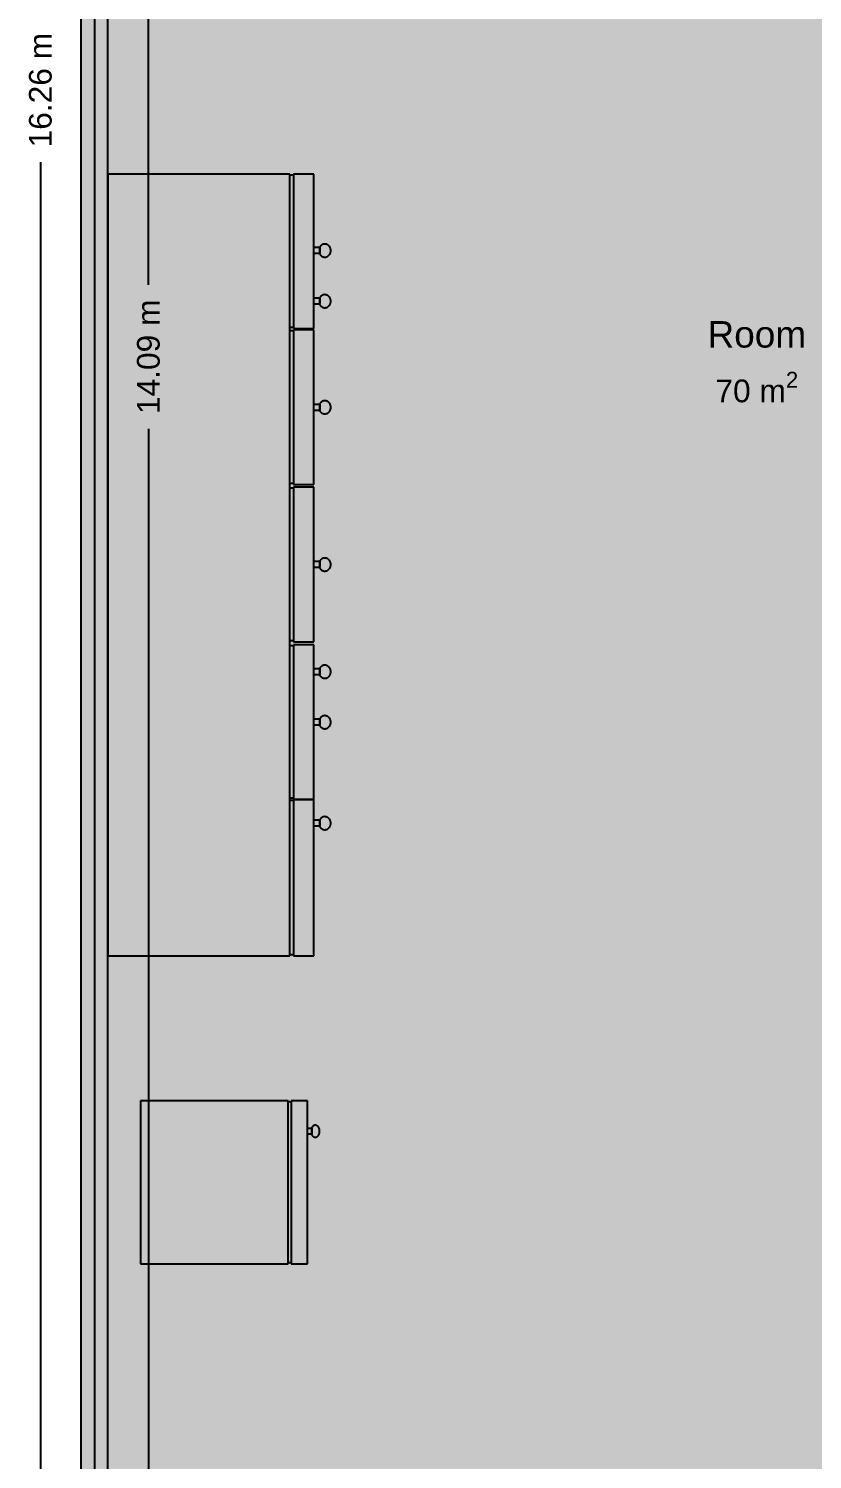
# Model space of a CAD drawing. Header units: metres. Extents: x -2.7 to 2.7, y -9.8 to 9.6.
# Drawn here: x -2.7 to 0.21, y -5.12 to 0.18 of the extents above; entities that cross this region are included whole.
import ezdxf

# ---------------------------------------------------------------- set-up
doc = ezdxf.new("R2010")
doc.units = ezdxf.units.M
for name, color, linetype, true_color in [('Polycam-Floor_1-Dimensions-Exterior', 255, 'Continuous', 0x000000), ('Polycam-Floor_1-Dimensions-Interior', 250, 'Continuous', 0xb7b0fc), ('Polycam-Floor_1-Floors', 254, 'Continuous', 0xf9f9f7), ('Polycam-Floor_1-Floors-Hatch', 254, 'Continuous', 0xf9f9f7), ('Polycam-Floor_1-Labels-Areas', 250, 'Continuous', 0x000000), ('Polycam-Floor_1-Labels-Rooms', 250, 'Continuous', 0x000000), ('Polycam-Floor_1-Objects-Fixtures', 45, 'Continuous', 0xb2b2b2), ('Polycam-Floor_1-Walls', 8, 'Continuous', 0x5c5f75), ('Polycam-Floor_1-Walls-Hatch', 8, 'Continuous', 0x5c5f75)]:
    doc.layers.add(name, color=color, linetype=linetype, true_color=true_color)
doc.styles.get("Standard").update_dxf_attribs({"font": 'arial.ttf'})

msp = doc.modelspace()

# ---------------------------------------------------------------- hatches: boundary and pattern name
at = {"layer": 'Polycam-Floor_1-Floors-Hatch', "true_color": 0xf9f9f7}
h = msp.add_hatch(color=254, dxfattribs=at)
h.dxf.hatch_style = 1
h.paths.add_polyline_path([(-2.452001, 6.026857), (-2.452001, -8.130441), (2.452001, -8.130441), (2.452001, 6.000381), (0.715652, 6.000381), (0.715652, 6.648516), (-2.452001, 6.648516)])
at = {"layer": 'Polycam-Floor_1-Walls-Hatch', "true_color": 0x5c5f75}
h = msp.add_hatch(color=8, dxfattribs=at)
h.dxf.hatch_style = 1
h.paths.add_polyline_path([(-2.452001, -8.130441), (-2.402001, -8.080441), (-2.402001, 6.006855), (-2.452001, 6.026857), (-2.502001, 6.026857), (-2.502001, -8.180441)])

# ---------------------------------------------------------------- linework, layer by layer
at = {"layer": 'Polycam-Floor_1-Dimensions-Exterior', "color": 255, "true_color": 0x000000}
msp.add_lwpolyline([(-2.652001, -0.316607), (-2.652001, -8.180442), (-2.552001, -8.180442)], dxfattribs=at)
at = {"layer": 'Polycam-Floor_1-Dimensions-Interior', "color": 250, "true_color": 0xb7b0fc}
for points in [[(-2.252001, -0.770186), (-2.252001, 6.006855), (-2.352001, 6.006855)], [(-2.252001, -1.303401), (-2.252001, -8.080441), (-2.352001, -8.080441)]]:
    msp.add_lwpolyline(points, dxfattribs=at)
at = {"layer": 'Polycam-Floor_1-Floors', "color": 254, "true_color": 0xf9f9f7}
msp.add_lwpolyline([(-2.452001, 6.026857), (-2.452001, -8.130441), (2.452001, -8.130441), (2.452001, 6.000381), (0.715652, 6.000381), (0.715652, 6.648516), (-2.452001, 6.648516), (-2.452001, 6.026857)], dxfattribs=at)
at = {"layer": 'Polycam-Floor_1-Objects-Fixtures', "color": 45, "true_color": 0xb2b2b2}
for points in [[(-1.728688, -0.360603), (-2.402001, -0.360603)], [(-2.402001, -0.360603), (-2.402001, -3.254158)], [(-1.728688, -3.254158), (-1.728688, -0.360603)], [(-1.714978, -0.364103), (-1.728688, -0.364103)], [(-1.640424, -0.360603), (-1.714978, -0.360603)], [(-1.714978, -0.360603), (-1.714978, -0.93256)], [(-1.640424, -0.93256), (-1.640424, -0.360603)], [(-1.639889, -0.65499), (-1.639889, -0.63159)], [(-1.639889, -0.63159), (-1.617568, -0.63159)], [(-1.617568, -0.63159), (-1.617792, -0.632161), (-1.617969, -0.63274), (-1.6181, -0.633327), (-1.618192, -0.633922), (-1.618247, -0.634525), (-1.618271, -0.635134), (-1.618267, -0.635751), (-1.618239, -0.636375), (-1.618192, -0.637005), (-1.61813, -0.637642), (-1.618056, -0.638285), (-1.617976, -0.638934), (-1.617892, -0.63959), (-1.61781, -0.64025), (-1.617734, -0.640917), (-1.617667, -0.641588), (-1.617615, -0.642265), (-1.61758, -0.642946), (-1.617568, -0.643632)], [(-1.617511, -0.6436), (-1.617523, -0.642914), (-1.617558, -0.642233), (-1.617611, -0.641556), (-1.617677, -0.640885), (-1.617754, -0.640219), (-1.617836, -0.639558), (-1.617919, -0.638903), (-1.617999, -0.638254), (-1.618073, -0.637611), (-1.618135, -0.636975), (-1.618183, -0.636345), (-1.61821, -0.635721), (-1.618214, -0.635105), (-1.618191, -0.634495), (-1.618135, -0.633893), (-1.618044, -0.633298), (-1.617912, -0.632711), (-1.617736, -0.632132), (-1.617511, -0.631561)], [(-1.617511, -0.631561), (-1.616929, -0.630323), (-1.616293, -0.62913), (-1.615606, -0.627985), (-1.61487, -0.626889), (-1.614086, -0.625846), (-1.613257, -0.624858), (-1.612384, -0.623927), (-1.61147, -0.623056), (-1.610517, -0.622248), (-1.609526, -0.621505), (-1.6085, -0.620829), (-1.607441, -0.620224), (-1.606351, -0.619691), (-1.605232, -0.619233), (-1.604085, -0.618852), (-1.602914, -0.618552), (-1.601719, -0.618335), (-1.600504, -0.618202), (-1.599269, -0.618157)], [(-1.599269, -0.618157), (-1.597481, -0.618251), (-1.595735, -0.618526), (-1.594037, -0.618975), (-1.592394, -0.61959), (-1.590812, -0.620364), (-1.589297, -0.621289), (-1.587854, -0.622358), (-1.586492, -0.623563), (-1.585215, -0.624896), (-1.58403, -0.626349), (-1.582943, -0.627916), (-1.581961, -0.629587), (-1.581089, -0.631357), (-1.580335, -0.633217), (-1.579703, -0.635159), (-1.579201, -0.637176), (-1.578835, -0.63926), (-1.578611, -0.641404), (-1.578535, -0.6436)], [(-1.617851, -0.65499), (-1.639889, -0.65499)], [(-1.617568, -0.643632), (-1.617581, -0.644277), (-1.617618, -0.644917), (-1.617676, -0.645552), (-1.617749, -0.646184), (-1.617833, -0.64681), (-1.617925, -0.647432), (-1.618019, -0.648048), (-1.618112, -0.64866), (-1.6182, -0.649266), (-1.618278, -0.649866), (-1.618343, -0.650461), (-1.618389, -0.65105), (-1.618413, -0.651632), (-1.61841, -0.652209), (-1.618377, -0.652779), (-1.618308, -0.653342), (-1.618201, -0.653898), (-1.61805, -0.654447), (-1.617851, -0.65499)], [(-1.617794, -0.654961), (-1.617992, -0.654418), (-1.618143, -0.653869), (-1.618251, -0.653313), (-1.618319, -0.652749), (-1.618353, -0.652179), (-1.618355, -0.651603), (-1.618332, -0.65102), (-1.618285, -0.650431), (-1.618221, -0.649836), (-1.618143, -0.649235), (-1.618055, -0.648629), (-1.617962, -0.648017), (-1.617868, -0.6474), (-1.617776, -0.646779), (-1.617692, -0.646152), (-1.617619, -0.64552), (-1.617562, -0.644885), (-1.617524, -0.644245), (-1.617511, -0.6436)], [(-1.617851, -0.65499), (-1.617851, -0.65499)], [(-1.599269, -0.669046), (-1.600539, -0.668999), (-1.601789, -0.66886), (-1.603016, -0.66863), (-1.604219, -0.668314), (-1.605395, -0.667913), (-1.606542, -0.667431), (-1.607657, -0.66687), (-1.608739, -0.666232), (-1.609786, -0.665521), (-1.610794, -0.66474), (-1.611762, -0.66389), (-1.612688, -0.662974), (-1.613569, -0.661996), (-1.614404, -0.660958), (-1.615189, -0.659862), (-1.615923, -0.658712), (-1.616603, -0.65751), (-1.617227, -0.656258), (-1.617794, -0.654961)], [(-1.578535, -0.6436), (-1.578611, -0.645796), (-1.578835, -0.64794), (-1.579201, -0.650025), (-1.579703, -0.652042), (-1.580335, -0.653985), (-1.581089, -0.655844), (-1.581961, -0.657614), (-1.582943, -0.659286), (-1.58403, -0.660853), (-1.585215, -0.662307), (-1.586492, -0.66364), (-1.587854, -0.664845), (-1.589297, -0.665914), (-1.590812, -0.666839), (-1.592394, -0.667613), (-1.594037, -0.668229), (-1.595735, -0.668678), (-1.597481, -0.668953), (-1.599269, -0.669046)], [(-1.599269, -0.669046), (-1.599269, -0.669046)], [(-1.639889, -0.842349), (-1.639889, -0.818952)], [(-1.639889, -0.818952), (-1.617568, -0.818952)], [(-1.617851, -0.842349), (-1.639889, -0.842349)], [(-1.617568, -0.830991), (-1.617581, -0.831636), (-1.617618, -0.832276), (-1.617676, -0.832911), (-1.617749, -0.833542), (-1.617833, -0.834169), (-1.617925, -0.834791), (-1.618019, -0.835407), (-1.618112, -0.836019), (-1.6182, -0.836625), (-1.618278, -0.837225), (-1.618343, -0.83782), (-1.618389, -0.838409), (-1.618413, -0.838991), (-1.61841, -0.839568), (-1.618377, -0.840138), (-1.618308, -0.840701), (-1.618201, -0.841257), (-1.61805, -0.841806), (-1.617851, -0.842349)], [(-1.617794, -0.842319), (-1.617992, -0.841777), (-1.618143, -0.841228), (-1.618251, -0.840672), (-1.618319, -0.840108), (-1.618353, -0.839539), (-1.618355, -0.838962), (-1.618332, -0.83838), (-1.618285, -0.837791), (-1.618221, -0.837196), (-1.618143, -0.836596), (-1.618055, -0.83599), (-1.617962, -0.835378), (-1.617868, -0.834762), (-1.617776, -0.83414), (-1.617692, -0.833513), (-1.617619, -0.832882), (-1.617562, -0.832246), (-1.617524, -0.831606), (-1.617511, -0.830962)], [(-1.617568, -0.818952), (-1.617792, -0.819523), (-1.617969, -0.820101), (-1.6181, -0.820688), (-1.618192, -0.821283), (-1.618247, -0.821885), (-1.618271, -0.822494), (-1.618267, -0.823111), (-1.618239, -0.823734), (-1.618192, -0.824365), (-1.61813, -0.825001), (-1.618056, -0.825644), (-1.617976, -0.826294), (-1.617892, -0.826949), (-1.61781, -0.827609), (-1.617734, -0.828276), (-1.617667, -0.828947), (-1.617615, -0.829624), (-1.61758, -0.830305), (-1.617568, -0.830991)], [(-1.617511, -0.830962), (-1.617523, -0.830276), (-1.617558, -0.829595), (-1.617611, -0.828918), (-1.617677, -0.828247), (-1.617754, -0.82758), (-1.617836, -0.82692), (-1.617919, -0.826264), (-1.617999, -0.825615), (-1.618073, -0.824972), (-1.618135, -0.824335), (-1.618183, -0.823705), (-1.61821, -0.823081), (-1.618214, -0.822464), (-1.618191, -0.821855), (-1.618135, -0.821252), (-1.618044, -0.820657), (-1.617912, -0.82007), (-1.617736, -0.819491), (-1.617511, -0.81892)], [(-1.617851, -0.842349), (-1.617851, -0.842349)], [(-1.599269, -0.856405), (-1.600539, -0.856358), (-1.601789, -0.856219), (-1.603016, -0.855989), (-1.604219, -0.855673), (-1.605395, -0.855272), (-1.606542, -0.85479), (-1.607657, -0.854229), (-1.608739, -0.853591), (-1.609786, -0.85288), (-1.610794, -0.852099), (-1.611762, -0.851249), (-1.612688, -0.850333), (-1.613569, -0.849355), (-1.614404, -0.848317), (-1.615189, -0.847221), (-1.615923, -0.846071), (-1.616603, -0.844869), (-1.617227, -0.843617), (-1.617794, -0.842319)], [(-1.617511, -0.81892), (-1.616929, -0.817682), (-1.616293, -0.816489), (-1.615606, -0.815344), (-1.61487, -0.814248), (-1.614086, -0.813205), (-1.613257, -0.812217), (-1.612384, -0.811286), (-1.61147, -0.810415), (-1.610517, -0.809607), (-1.609526, -0.808864), (-1.6085, -0.808188), (-1.607441, -0.807583), (-1.606351, -0.80705), (-1.605232, -0.806592), (-1.604085, -0.806211), (-1.602914, -0.805911), (-1.601719, -0.805694), (-1.600504, -0.805561), (-1.599269, -0.805516)], [(-1.599269, -0.805516), (-1.597481, -0.80561), (-1.595735, -0.805885), (-1.594037, -0.806334), (-1.592394, -0.806949), (-1.590812, -0.807724), (-1.589297, -0.808649), (-1.587854, -0.809718), (-1.586492, -0.810923), (-1.585215, -0.812256), (-1.58403, -0.81371), (-1.582943, -0.815276), (-1.581961, -0.816948), (-1.581089, -0.818718), (-1.580335, -0.820578), (-1.579703, -0.82252), (-1.579201, -0.824538), (-1.578835, -0.826622), (-1.578611, -0.828766), (-1.578535, -0.830962)], [(-1.578535, -0.830962), (-1.578611, -0.833158), (-1.578835, -0.835302), (-1.579201, -0.837387), (-1.579703, -0.839404), (-1.580335, -0.841346), (-1.581089, -0.843206), (-1.581961, -0.844975), (-1.582943, -0.846647), (-1.58403, -0.848214), (-1.585215, -0.849667), (-1.586492, -0.851), (-1.587854, -0.852205), (-1.589297, -0.853273), (-1.590812, -0.854198), (-1.592394, -0.854973), (-1.594037, -0.855588), (-1.595735, -0.856037), (-1.597481, -0.856312), (-1.599269, -0.856405)], [(-1.599269, -0.856405), (-1.599269, -0.856405)], [(-1.714978, -0.928496), (-1.728688, -0.928496)], [(-1.714978, -0.940832), (-1.728688, -0.940832)], [(-1.714978, -0.93256), (-1.640424, -0.93256)], [(-1.640424, -0.937363), (-1.714978, -0.937363)], [(-1.714978, -0.937363), (-1.714978, -1.50932)], [(-1.640424, -0.93256), (-1.640424, -0.93256)], [(-1.640424, -1.50932), (-1.640424, -0.937363)], [(-1.639889, -1.235038), (-1.639889, -1.211642)], [(-1.639889, -1.211642), (-1.617568, -1.211642)], [(-1.617568, -1.211642), (-1.617792, -1.212212), (-1.617969, -1.212791), (-1.6181, -1.213378), (-1.618192, -1.213972), (-1.618247, -1.214575), (-1.618271, -1.215184), (-1.618267, -1.215801), (-1.618239, -1.216424), (-1.618192, -1.217054), (-1.61813, -1.217691), (-1.618056, -1.218334), (-1.617976, -1.218983), (-1.617892, -1.219639), (-1.61781, -1.220299), (-1.617734, -1.220966), (-1.617667, -1.221637), (-1.617615, -1.222314), (-1.61758, -1.222995), (-1.617568, -1.223681)], [(-1.617511, -1.223681), (-1.617523, -1.222995), (-1.617558, -1.222314), (-1.617611, -1.221637), (-1.617677, -1.220966), (-1.617754, -1.220299), (-1.617836, -1.219639), (-1.617919, -1.218983), (-1.617999, -1.218334), (-1.618073, -1.217691), (-1.618135, -1.217054), (-1.618183, -1.216424), (-1.61821, -1.215801), (-1.618214, -1.215184), (-1.618191, -1.214575), (-1.618135, -1.213972), (-1.618044, -1.213378), (-1.617912, -1.212791), (-1.617736, -1.212212), (-1.617511, -1.211642)], [(-1.617511, -1.211642), (-1.616929, -1.210404), (-1.616293, -1.209211), (-1.615606, -1.208066), (-1.61487, -1.20697), (-1.614086, -1.205927), (-1.613257, -1.204939), (-1.612384, -1.204008), (-1.61147, -1.203137), (-1.610517, -1.202329), (-1.609526, -1.201586), (-1.6085, -1.20091), (-1.607441, -1.200304), (-1.606351, -1.199771), (-1.605232, -1.199313), (-1.604085, -1.198933), (-1.602914, -1.198633), (-1.601719, -1.198415), (-1.600504, -1.198283), (-1.599269, -1.198238)], [(-1.599269, -1.198238), (-1.597481, -1.198332), (-1.595735, -1.198607), (-1.594037, -1.199056), (-1.592394, -1.199671), (-1.590812, -1.200445), (-1.589297, -1.20137), (-1.587854, -1.202439), (-1.586492, -1.203644), (-1.585215, -1.204976), (-1.58403, -1.20643), (-1.582943, -1.207996), (-1.581961, -1.209668), (-1.581089, -1.211438), (-1.580335, -1.213297), (-1.579703, -1.21524), (-1.579201, -1.217257), (-1.578835, -1.219341), (-1.578611, -1.221485), (-1.578535, -1.223681)], [(-1.617851, -1.235038), (-1.639889, -1.235038)], [(-1.617568, -1.223681), (-1.617581, -1.224325), (-1.617618, -1.224965), (-1.617676, -1.225601), (-1.617749, -1.226232), (-1.617833, -1.226859), (-1.617925, -1.227481), (-1.618019, -1.228097), (-1.618112, -1.228709), (-1.6182, -1.229315), (-1.618278, -1.229915), (-1.618343, -1.23051), (-1.618389, -1.231099), (-1.618413, -1.231681), (-1.61841, -1.232258), (-1.618377, -1.232827), (-1.618308, -1.233391), (-1.618201, -1.233947), (-1.61805, -1.234496), (-1.617851, -1.235038)], [(-1.617794, -1.235038), (-1.617992, -1.234497), (-1.618143, -1.233948), (-1.618251, -1.233392), (-1.618319, -1.232829), (-1.618353, -1.232259), (-1.618355, -1.231683), (-1.618332, -1.2311), (-1.618285, -1.230511), (-1.618221, -1.229916), (-1.618143, -1.229316), (-1.618055, -1.22871), (-1.617962, -1.228098), (-1.617868, -1.227481), (-1.617776, -1.226859), (-1.617692, -1.226233), (-1.617619, -1.225601), (-1.617562, -1.224965), (-1.617524, -1.224325), (-1.617511, -1.223681)], [(-1.617851, -1.235038), (-1.617851, -1.235038)], [(-1.599269, -1.249127), (-1.600539, -1.24908), (-1.601789, -1.24894), (-1.603016, -1.248711), (-1.604219, -1.248395), (-1.605395, -1.247994), (-1.606542, -1.247512), (-1.607657, -1.24695), (-1.608739, -1.246313), (-1.609786, -1.245602), (-1.610794, -1.24482), (-1.611762, -1.24397), (-1.612688, -1.243054), (-1.613569, -1.242076), (-1.614404, -1.241037), (-1.615189, -1.239942), (-1.615923, -1.238791), (-1.616603, -1.237589), (-1.617227, -1.236337), (-1.617794, -1.235038)], [(-1.578535, -1.223681), (-1.578611, -1.225877), (-1.578835, -1.228021), (-1.579201, -1.230106), (-1.579703, -1.232123), (-1.580335, -1.234065), (-1.581089, -1.235925), (-1.581961, -1.237695), (-1.582943, -1.239367), (-1.58403, -1.240934), (-1.585215, -1.242388), (-1.586492, -1.243721), (-1.587854, -1.244925), (-1.589297, -1.245994), (-1.590812, -1.24692), (-1.592394, -1.247694), (-1.594037, -1.248309), (-1.595735, -1.248759), (-1.597481, -1.249034), (-1.599269, -1.249127)], [(-1.599269, -1.249127), (-1.599269, -1.249127)], [(-1.714978, -1.505256), (-1.728688, -1.505256)], [(-1.714978, -1.523109), (-1.728688, -1.523109)], [(-1.714978, -1.50932), (-1.640424, -1.50932)], [(-1.640424, -1.519638), (-1.714978, -1.519638)], [(-1.714978, -1.519638), (-1.714978, -2.091595)], [(-1.640424, -1.50932), (-1.640424, -1.50932)], [(-1.640424, -2.091595), (-1.640424, -1.519638)], [(-1.639889, -1.816959), (-1.639889, -1.793563)], [(-1.639889, -1.793563), (-1.617568, -1.793563)], [(-1.617568, -1.793563), (-1.617792, -1.794133), (-1.617969, -1.794712), (-1.6181, -1.795299), (-1.618192, -1.795893), (-1.618247, -1.796495), (-1.618271, -1.797105), (-1.618267, -1.797722), (-1.618239, -1.798345), (-1.618192, -1.798975), (-1.61813, -1.799612), (-1.618056, -1.800255), (-1.617976, -1.800904), (-1.617892, -1.801559), (-1.61781, -1.80222), (-1.617734, -1.802886), (-1.617667, -1.803558), (-1.617615, -1.804235), (-1.61758, -1.804916), (-1.617568, -1.805602)], [(-1.617511, -1.805602), (-1.617523, -1.804916), (-1.617558, -1.804235), (-1.617611, -1.803558), (-1.617677, -1.802886), (-1.617754, -1.80222), (-1.617836, -1.801559), (-1.617919, -1.800904), (-1.617999, -1.800255), (-1.618073, -1.799612), (-1.618135, -1.798975), (-1.618183, -1.798345), (-1.61821, -1.797722), (-1.618214, -1.797105), (-1.618191, -1.796495), (-1.618135, -1.795893), (-1.618044, -1.795299), (-1.617912, -1.794712), (-1.617736, -1.794133), (-1.617511, -1.793563)], [(-1.617511, -1.793563), (-1.616929, -1.792325), (-1.616293, -1.791131), (-1.615606, -1.789986), (-1.61487, -1.78889), (-1.614086, -1.787847), (-1.613257, -1.786858), (-1.612384, -1.785928), (-1.61147, -1.785057), (-1.610517, -1.784249), (-1.609526, -1.783506), (-1.6085, -1.78283), (-1.607441, -1.782225), (-1.606351, -1.781692), (-1.605232, -1.781234), (-1.604085, -1.780854), (-1.602914, -1.780554), (-1.601719, -1.780336), (-1.600504, -1.780204), (-1.599269, -1.780159)], [(-1.599269, -1.780159), (-1.597481, -1.780253), (-1.595735, -1.780528), (-1.594037, -1.780976), (-1.592394, -1.781592), (-1.590812, -1.782366), (-1.589297, -1.783291), (-1.587854, -1.78436), (-1.586492, -1.785564), (-1.585215, -1.786897), (-1.58403, -1.788351), (-1.582943, -1.789917), (-1.581961, -1.791589), (-1.581089, -1.793359), (-1.580335, -1.795218), (-1.579703, -1.797161), (-1.579201, -1.799178), (-1.578835, -1.801262), (-1.578611, -1.803406), (-1.578535, -1.805602)], [(-1.617851, -1.816959), (-1.639889, -1.816959)], [(-1.617568, -1.805602), (-1.617581, -1.806246), (-1.617618, -1.806886), (-1.617676, -1.807522), (-1.617749, -1.808153), (-1.617833, -1.80878), (-1.617925, -1.809401), (-1.618019, -1.810018), (-1.618112, -1.81063), (-1.6182, -1.811236), (-1.618278, -1.811836), (-1.618343, -1.812431), (-1.618389, -1.813019), (-1.618413, -1.813602), (-1.61841, -1.814178), (-1.618377, -1.814748), (-1.618308, -1.815311), (-1.618201, -1.815868), (-1.61805, -1.816417), (-1.617851, -1.816959)], [(-1.617794, -1.816959), (-1.617992, -1.816417), (-1.618143, -1.815868), (-1.618251, -1.815311), (-1.618319, -1.814748), (-1.618353, -1.814178), (-1.618355, -1.813602), (-1.618332, -1.813019), (-1.618285, -1.812431), (-1.618221, -1.811836), (-1.618143, -1.811236), (-1.618055, -1.81063), (-1.617962, -1.810018), (-1.617868, -1.809401), (-1.617776, -1.80878), (-1.617692, -1.808153), (-1.617619, -1.807522), (-1.617562, -1.806886), (-1.617524, -1.806246), (-1.617511, -1.805602)], [(-1.617851, -1.816959), (-1.617851, -1.816959)], [(-1.599269, -1.831045), (-1.600539, -1.830998), (-1.601789, -1.830858), (-1.603016, -1.830629), (-1.604219, -1.830313), (-1.605395, -1.829912), (-1.606542, -1.82943), (-1.607657, -1.828869), (-1.608739, -1.828231), (-1.609786, -1.82752), (-1.610794, -1.826738), (-1.611762, -1.825888), (-1.612688, -1.824973), (-1.613569, -1.823995), (-1.614404, -1.822957), (-1.615189, -1.821861), (-1.615923, -1.820711), (-1.616603, -1.819509), (-1.617227, -1.818257), (-1.617794, -1.816959)], [(-1.578535, -1.805602), (-1.578611, -1.807798), (-1.578835, -1.809942), (-1.579201, -1.812026), (-1.579703, -1.814044), (-1.580335, -1.815986), (-1.581089, -1.817845), (-1.581961, -1.819615), (-1.582943, -1.821287), (-1.58403, -1.822853), (-1.585215, -1.824307), (-1.586492, -1.82564), (-1.587854, -1.826844), (-1.589297, -1.827913), (-1.590812, -1.828838), (-1.592394, -1.829612), (-1.594037, -1.830228), (-1.595735, -1.830677), (-1.597481, -1.830952), (-1.599269, -1.831045)], [(-1.599269, -1.831045), (-1.599269, -1.831045)], [(-1.714978, -2.087532), (-1.728688, -2.087532)], [(-1.714978, -2.106183), (-1.728688, -2.106183)], [(-1.714978, -2.091595), (-1.640424, -2.091595)], [(-1.640424, -2.102714), (-1.714978, -2.102714)], [(-1.714978, -2.102714), (-1.714978, -2.674668)], [(-1.640424, -2.091595), (-1.640424, -2.091595)], [(-1.640424, -2.674668), (-1.640424, -2.102714)], [(-1.639889, -2.213655), (-1.639889, -2.190258)], [(-1.639889, -2.190258), (-1.617568, -2.190258)], [(-1.617851, -2.213655), (-1.639889, -2.213655)], [(-1.617568, -2.202297), (-1.617581, -2.202941), (-1.617618, -2.203581), (-1.617676, -2.204217), (-1.617749, -2.204848), (-1.617833, -2.205475), (-1.617925, -2.206097), (-1.618019, -2.206713), (-1.618112, -2.207325), (-1.6182, -2.207931), (-1.618278, -2.208531), (-1.618343, -2.209126), (-1.618389, -2.209715), (-1.618413, -2.210297), (-1.61841, -2.210874), (-1.618377, -2.211444), (-1.618308, -2.212007), (-1.618201, -2.212563), (-1.61805, -2.213112), (-1.617851, -2.213655)], [(-1.617794, -2.213655), (-1.617992, -2.213112), (-1.618143, -2.212563), (-1.618251, -2.212007), (-1.618319, -2.211444), (-1.618353, -2.210874), (-1.618355, -2.210297), (-1.618332, -2.209715), (-1.618285, -2.209126), (-1.618221, -2.208531), (-1.618143, -2.207931), (-1.618055, -2.207325), (-1.617962, -2.206713), (-1.617868, -2.206097), (-1.617776, -2.205475), (-1.617692, -2.204848), (-1.617619, -2.204217), (-1.617562, -2.203581), (-1.617524, -2.202941), (-1.617511, -2.202297)], [(-1.617568, -2.190258), (-1.617792, -2.190829), (-1.617969, -2.191407), (-1.6181, -2.191994), (-1.618192, -2.192589), (-1.618247, -2.193191), (-1.618271, -2.1938), (-1.618267, -2.194417), (-1.618239, -2.19504), (-1.618192, -2.195671), (-1.61813, -2.196307), (-1.618056, -2.19695), (-1.617976, -2.1976), (-1.617892, -2.198255), (-1.61781, -2.198915), (-1.617734, -2.199582), (-1.617667, -2.200253), (-1.617615, -2.20093), (-1.61758, -2.201611), (-1.617568, -2.202297)], [(-1.617511, -2.202297), (-1.617523, -2.201611), (-1.617558, -2.20093), (-1.617611, -2.200253), (-1.617677, -2.199582), (-1.617754, -2.198915), (-1.617836, -2.198255), (-1.617919, -2.1976), (-1.617999, -2.19695), (-1.618073, -2.196307), (-1.618135, -2.195671), (-1.618183, -2.19504), (-1.61821, -2.194417), (-1.618214, -2.1938), (-1.618191, -2.193191), (-1.618135, -2.192589), (-1.618044, -2.191994), (-1.617912, -2.191407), (-1.617736, -2.190829), (-1.617511, -2.190258)], [(-1.617851, -2.213655), (-1.617851, -2.213655)], [(-1.599269, -2.22774), (-1.600539, -2.227693), (-1.601789, -2.227554), (-1.603016, -2.227324), (-1.604219, -2.227008), (-1.605395, -2.226607), (-1.606542, -2.226125), (-1.607657, -2.225564), (-1.608739, -2.224926), (-1.609786, -2.224215), (-1.610794, -2.223434), (-1.611762, -2.222584), (-1.612688, -2.221668), (-1.613569, -2.22069), (-1.614404, -2.219652), (-1.615189, -2.218556), (-1.615923, -2.217406), (-1.616603, -2.216204), (-1.617227, -2.214953), (-1.617794, -2.213655)], [(-1.617511, -2.190258), (-1.616929, -2.18902), (-1.616293, -2.187826), (-1.615606, -2.186681), (-1.61487, -2.185585), (-1.614086, -2.184541), (-1.613257, -2.183553), (-1.612384, -2.182622), (-1.61147, -2.181751), (-1.610517, -2.180943), (-1.609526, -2.180199), (-1.6085, -2.179523), (-1.607441, -2.178918), (-1.606351, -2.178385), (-1.605232, -2.177927), (-1.604085, -2.177546), (-1.602914, -2.177246), (-1.601719, -2.177029), (-1.600504, -2.176896), (-1.599269, -2.176852)], [(-1.599269, -2.176852), (-1.597481, -2.176945), (-1.595735, -2.17722), (-1.594037, -2.177669), (-1.592394, -2.178284), (-1.590812, -2.179059), (-1.589297, -2.179984), (-1.587854, -2.181053), (-1.586492, -2.182258), (-1.585215, -2.183591), (-1.58403, -2.185045), (-1.582943, -2.186611), (-1.581961, -2.188283), (-1.581089, -2.190053), (-1.580335, -2.191913), (-1.579703, -2.193856), (-1.579201, -2.195873), (-1.578835, -2.197957), (-1.578611, -2.200101), (-1.578535, -2.202297)], [(-1.578535, -2.202297), (-1.578611, -2.204493), (-1.578835, -2.206637), (-1.579201, -2.208722), (-1.579703, -2.210739), (-1.580335, -2.212681), (-1.581089, -2.214541), (-1.581961, -2.21631), (-1.582943, -2.217982), (-1.58403, -2.219549), (-1.585215, -2.221002), (-1.586492, -2.222335), (-1.587854, -2.22354), (-1.589297, -2.224608), (-1.590812, -2.225533), (-1.592394, -2.226308), (-1.594037, -2.226923), (-1.595735, -2.227372), (-1.597481, -2.227647), (-1.599269, -2.22774)], [(-1.599269, -2.22774), (-1.599269, -2.22774)], [(-1.639889, -2.400392), (-1.639889, -2.376993)], [(-1.639889, -2.376993), (-1.617568, -2.376993)], [(-1.617568, -2.376993), (-1.617792, -2.377564), (-1.617969, -2.378143), (-1.6181, -2.37873), (-1.618192, -2.379325), (-1.618247, -2.379927), (-1.618271, -2.380537), (-1.618267, -2.381154), (-1.618239, -2.381778), (-1.618192, -2.382408), (-1.61813, -2.383045), (-1.618056, -2.383688), (-1.617976, -2.384337), (-1.617892, -2.384992), (-1.61781, -2.385653), (-1.617734, -2.386319), (-1.617667, -2.386991), (-1.617615, -2.387668), (-1.61758, -2.388349), (-1.617568, -2.389035)], [(-1.617511, -2.389003), (-1.617523, -2.388317), (-1.617558, -2.387636), (-1.617611, -2.386959), (-1.617677, -2.386288), (-1.617754, -2.385622), (-1.617836, -2.384961), (-1.617919, -2.384306), (-1.617999, -2.383657), (-1.618073, -2.383014), (-1.618135, -2.382378), (-1.618183, -2.381747), (-1.61821, -2.381124), (-1.618214, -2.380507), (-1.618191, -2.379898), (-1.618135, -2.379296), (-1.618044, -2.378701), (-1.617912, -2.378114), (-1.617736, -2.377535), (-1.617511, -2.376964)], [(-1.617511, -2.376964), (-1.616929, -2.375726), (-1.616293, -2.374533), (-1.615606, -2.373388), (-1.61487, -2.372292), (-1.614086, -2.371249), (-1.613257, -2.370261), (-1.612384, -2.36933), (-1.61147, -2.368459), (-1.610517, -2.367651), (-1.609526, -2.366908), (-1.6085, -2.366232), (-1.607441, -2.365626), (-1.606351, -2.365093), (-1.605232, -2.364635), (-1.604085, -2.364255), (-1.602914, -2.363955), (-1.601719, -2.363737), (-1.600504, -2.363605), (-1.599269, -2.36356)], [(-1.599269, -2.36356), (-1.597481, -2.363654), (-1.595735, -2.363929), (-1.594037, -2.364378), (-1.592394, -2.364993), (-1.590812, -2.365767), (-1.589297, -2.366692), (-1.587854, -2.367761), (-1.586492, -2.368966), (-1.585215, -2.370298), (-1.58403, -2.371752), (-1.582943, -2.373318), (-1.581961, -2.37499), (-1.581089, -2.37676), (-1.580335, -2.37862), (-1.579703, -2.380562), (-1.579201, -2.382579), (-1.578835, -2.384663), (-1.578611, -2.386807), (-1.578535, -2.389003)], [(-1.617851, -2.400392), (-1.639889, -2.400392)], [(-1.617568, -2.389035), (-1.617581, -2.389679), (-1.617618, -2.390319), (-1.617676, -2.390955), (-1.617749, -2.391586), (-1.617833, -2.392213), (-1.617925, -2.392835), (-1.618019, -2.393451), (-1.618112, -2.394063), (-1.6182, -2.394669), (-1.618278, -2.395269), (-1.618343, -2.395864), (-1.618389, -2.396453), (-1.618413, -2.397035), (-1.61841, -2.397612), (-1.618377, -2.398181), (-1.618308, -2.398745), (-1.618201, -2.399301), (-1.61805, -2.39985), (-1.617851, -2.400392)], [(-1.617794, -2.400363), (-1.617992, -2.399821), (-1.618143, -2.399272), (-1.618251, -2.398715), (-1.618319, -2.398152), (-1.618353, -2.397582), (-1.618355, -2.397005), (-1.618332, -2.396423), (-1.618285, -2.395834), (-1.618221, -2.395239), (-1.618143, -2.394638), (-1.618055, -2.394032), (-1.617962, -2.39342), (-1.617868, -2.392803), (-1.617776, -2.392181), (-1.617692, -2.391555), (-1.617619, -2.390923), (-1.617562, -2.390288), (-1.617524, -2.389647), (-1.617511, -2.389003)], [(-1.617851, -2.400392), (-1.617851, -2.400392)], [(-1.599269, -2.414449), (-1.600539, -2.414402), (-1.601789, -2.414262), (-1.603016, -2.414033), (-1.604219, -2.413717), (-1.605395, -2.413316), (-1.606542, -2.412834), (-1.607657, -2.412273), (-1.608739, -2.411635), (-1.609786, -2.410924), (-1.610794, -2.410142), (-1.611762, -2.409292), (-1.612688, -2.408377), (-1.613569, -2.407399), (-1.614404, -2.406361), (-1.615189, -2.405265), (-1.615923, -2.404115), (-1.616603, -2.402913), (-1.617227, -2.401661), (-1.617794, -2.400363)], [(-1.578535, -2.389003), (-1.578611, -2.391199), (-1.578835, -2.393343), (-1.579201, -2.395428), (-1.579703, -2.397445), (-1.580335, -2.399387), (-1.581089, -2.401247), (-1.581961, -2.403017), (-1.582943, -2.404689), (-1.58403, -2.406256), (-1.585215, -2.40771), (-1.586492, -2.409043), (-1.587854, -2.410247), (-1.589297, -2.411316), (-1.590812, -2.412242), (-1.592394, -2.413016), (-1.594037, -2.413632), (-1.595735, -2.414081), (-1.597481, -2.414356), (-1.599269, -2.414449)], [(-1.599269, -2.414449), (-1.599269, -2.414449)], [(-1.714978, -2.670608), (-1.728688, -2.670608)], [(-1.714978, -2.678198), (-1.728688, -2.678198)], [(-1.714978, -2.674668), (-1.640424, -2.674668)], [(-1.640424, -2.674668), (-1.714978, -2.674668)], [(-1.714978, -2.674668), (-1.714978, -3.254157)], [(-1.640424, -2.674668), (-1.640424, -2.674668)], [(-1.640424, -3.254157), (-1.640424, -2.674668)], [(-1.639889, -2.774103), (-1.639889, -2.750707)], [(-1.639889, -2.750707), (-1.617568, -2.750707)], [(-1.617568, -2.750707), (-1.617792, -2.751277), (-1.617969, -2.751856), (-1.6181, -2.752443), (-1.618192, -2.753037), (-1.618247, -2.753639), (-1.618271, -2.754249), (-1.618267, -2.754865), (-1.618239, -2.755489), (-1.618192, -2.756119), (-1.61813, -2.756756), (-1.618056, -2.757399), (-1.617976, -2.758048), (-1.617892, -2.758703), (-1.61781, -2.759364), (-1.617734, -2.76003), (-1.617667, -2.760702), (-1.617615, -2.761378), (-1.61758, -2.76206), (-1.617568, -2.762746)], [(-1.617511, -2.762746), (-1.617523, -2.76206), (-1.617558, -2.761378), (-1.617611, -2.760702), (-1.617677, -2.76003), (-1.617754, -2.759364), (-1.617836, -2.758703), (-1.617919, -2.758048), (-1.617999, -2.757399), (-1.618073, -2.756756), (-1.618135, -2.756119), (-1.618183, -2.755489), (-1.61821, -2.754865), (-1.618214, -2.754249), (-1.618191, -2.753639), (-1.618135, -2.753037), (-1.618044, -2.752443), (-1.617912, -2.751856), (-1.617736, -2.751277), (-1.617511, -2.750707)], [(-1.617511, -2.750707), (-1.616929, -2.749468), (-1.616293, -2.748275), (-1.615606, -2.747129), (-1.61487, -2.746034), (-1.614086, -2.74499), (-1.613257, -2.744002), (-1.612384, -2.743071), (-1.61147, -2.742201), (-1.610517, -2.741393), (-1.609526, -2.740649), (-1.6085, -2.739974), (-1.607441, -2.739368), (-1.606351, -2.738836), (-1.605232, -2.738378), (-1.604085, -2.737998), (-1.602914, -2.737697), (-1.601719, -2.73748), (-1.600504, -2.737348), (-1.599269, -2.737303)], [(-1.599269, -2.737303), (-1.597481, -2.737396), (-1.595735, -2.737671), (-1.594037, -2.73812), (-1.592394, -2.738736), (-1.590812, -2.73951), (-1.589297, -2.740435), (-1.587854, -2.741504), (-1.586492, -2.742708), (-1.585215, -2.744041), (-1.58403, -2.745495), (-1.582943, -2.747061), (-1.581961, -2.748733), (-1.581089, -2.750502), (-1.580335, -2.752362), (-1.579703, -2.754304), (-1.579201, -2.756322), (-1.578835, -2.758406), (-1.578611, -2.76055), (-1.578535, -2.762746)], [(-1.617851, -2.774103), (-1.639889, -2.774103)], [(-1.617568, -2.762746), (-1.617581, -2.76339), (-1.617618, -2.76403), (-1.617676, -2.764666), (-1.617749, -2.765297), (-1.617833, -2.765924), (-1.617925, -2.766545), (-1.618019, -2.767162), (-1.618112, -2.767773), (-1.6182, -2.768379), (-1.618278, -2.76898), (-1.618343, -2.769575), (-1.618389, -2.770163), (-1.618413, -2.770746), (-1.61841, -2.771322), (-1.618377, -2.771892), (-1.618308, -2.772455), (-1.618201, -2.773012), (-1.61805, -2.773561), (-1.617851, -2.774103)], [(-1.617794, -2.774103), (-1.617992, -2.773561), (-1.618143, -2.773012), (-1.618251, -2.772455), (-1.618319, -2.771892), (-1.618353, -2.771322), (-1.618355, -2.770746), (-1.618332, -2.770163), (-1.618285, -2.769575), (-1.618221, -2.76898), (-1.618143, -2.768379), (-1.618055, -2.767773), (-1.617962, -2.767162), (-1.617868, -2.766545), (-1.617776, -2.765924), (-1.617692, -2.765297), (-1.617619, -2.764666), (-1.617562, -2.76403), (-1.617524, -2.76339), (-1.617511, -2.762746)], [(-1.617851, -2.774103), (-1.617851, -2.774103)], [(-1.599269, -2.788189), (-1.600539, -2.788142), (-1.601789, -2.788002), (-1.603016, -2.787773), (-1.604219, -2.787457), (-1.605395, -2.787056), (-1.606542, -2.786574), (-1.607657, -2.786012), (-1.608739, -2.785375), (-1.609786, -2.784664), (-1.610794, -2.783882), (-1.611762, -2.783032), (-1.612688, -2.782117), (-1.613569, -2.781139), (-1.614404, -2.7801), (-1.615189, -2.779005), (-1.615923, -2.777855), (-1.616603, -2.776652), (-1.617227, -2.775401), (-1.617794, -2.774103)], [(-1.578535, -2.762746), (-1.578611, -2.764942), (-1.578835, -2.767086), (-1.579201, -2.76917), (-1.579703, -2.771187), (-1.580335, -2.77313), (-1.581089, -2.774989), (-1.581961, -2.776759), (-1.582943, -2.778431), (-1.58403, -2.779997), (-1.585215, -2.781451), (-1.586492, -2.782784), (-1.587854, -2.783988), (-1.589297, -2.785057), (-1.590812, -2.785982), (-1.592394, -2.786756), (-1.594037, -2.787371), (-1.595735, -2.78782), (-1.597481, -2.788095), (-1.599269, -2.788189)], [(-1.599269, -2.788189), (-1.599269, -2.788189)], [(-2.402001, -3.254158), (-1.728688, -3.254158)], [(-1.714978, -3.250035), (-1.728688, -3.250035)], [(-1.728688, -3.254158), (-1.728688, -3.254158)], [(-1.714978, -3.254157), (-1.640424, -3.254157)], [(-1.640424, -3.254157), (-1.640424, -3.254157)], [(-1.734463, -3.789822), (-2.281027, -3.789822)], [(-2.281027, -3.789822), (-2.281027, -4.394069)], [(-1.734463, -4.394069), (-1.734463, -3.789822)], [(-1.723342, -3.7936), (-1.734463, -3.7936)], [(-1.662819, -3.789822), (-1.723342, -3.789822)], [(-1.723342, -3.789822), (-1.723342, -4.394069)], [(-1.662819, -4.394069), (-1.662819, -3.789822)], [(-1.662819, -3.913195), (-1.662819, -3.89158)], [(-1.662819, -3.89158), (-1.647199, -3.89158)], [(-1.647399, -3.913195), (-1.662819, -3.913195)], [(-1.647399, -3.913195), (-1.647537, -3.912693), (-1.647643, -3.912185), (-1.647717, -3.911671), (-1.647765, -3.91115), (-1.647788, -3.910623), (-1.64779, -3.91009), (-1.647773, -3.909551), (-1.647741, -3.909007), (-1.647696, -3.908457), (-1.647641, -3.907902), (-1.64758, -3.907342), (-1.647515, -3.906777), (-1.647449, -3.906207), (-1.647385, -3.905633), (-1.647326, -3.905054), (-1.647275, -3.904471), (-1.647235, -3.903884), (-1.647208, -3.903293), (-1.647199, -3.902699)], [(-1.647199, -3.902699), (-1.647208, -3.903293), (-1.647234, -3.903883), (-1.647274, -3.904469), (-1.647325, -3.905052), (-1.647383, -3.90563), (-1.647447, -3.906205), (-1.647512, -3.906774), (-1.647577, -3.907339), (-1.647638, -3.9079), (-1.647692, -3.908455), (-1.647737, -3.909005), (-1.647769, -3.909549), (-1.647786, -3.910088), (-1.647785, -3.910622), (-1.647762, -3.911149), (-1.647715, -3.91167), (-1.64764, -3.912185), (-1.647536, -3.912693), (-1.647399, -3.913195)], [(-1.647199, -3.902699), (-1.647208, -3.902066), (-1.647232, -3.901438), (-1.647269, -3.900813), (-1.647315, -3.900193), (-1.647368, -3.899578), (-1.647426, -3.898968), (-1.647484, -3.898363), (-1.64754, -3.897763), (-1.647591, -3.897169), (-1.647635, -3.89658), (-1.647668, -3.895998), (-1.647687, -3.895421), (-1.64769, -3.894851), (-1.647673, -3.894288), (-1.647635, -3.893732), (-1.647571, -3.893183), (-1.647479, -3.892641), (-1.647356, -3.892106), (-1.647199, -3.89158)], [(-1.647199, -3.89158), (-1.647356, -3.892107), (-1.647479, -3.892642), (-1.647571, -3.893185), (-1.647635, -3.893734), (-1.647673, -3.894291), (-1.64769, -3.894854), (-1.647687, -3.895424), (-1.647668, -3.896), (-1.647635, -3.896582), (-1.647591, -3.897171), (-1.64754, -3.897765), (-1.647484, -3.898364), (-1.647426, -3.898969), (-1.647368, -3.899579), (-1.647315, -3.900194), (-1.647269, -3.900814), (-1.647232, -3.901438), (-1.647208, -3.902066), (-1.647199, -3.902699)], [(-1.647399, -3.913195), (-1.647399, -3.913195)], [(-1.634418, -3.9262), (-1.635308, -3.926156), (-1.636184, -3.926027), (-1.637044, -3.925815), (-1.637887, -3.925523), (-1.638712, -3.925153), (-1.639516, -3.924708), (-1.640298, -3.924189), (-1.641056, -3.9236), (-1.64179, -3.922944), (-1.642497, -3.922222), (-1.643175, -3.921437), (-1.643824, -3.920592), (-1.644441, -3.919689), (-1.645026, -3.91873), (-1.645576, -3.917719), (-1.646089, -3.916657), (-1.646566, -3.915548), (-1.647003, -3.914393), (-1.647399, -3.913195)], [(-1.647199, -3.89158), (-1.646793, -3.890436), (-1.646349, -3.889334), (-1.645868, -3.888275), (-1.645353, -3.887263), (-1.644804, -3.886299), (-1.644223, -3.885386), (-1.643612, -3.884526), (-1.642971, -3.883722), (-1.642302, -3.882975), (-1.641608, -3.882289), (-1.640888, -3.881665), (-1.640146, -3.881105), (-1.639381, -3.880613), (-1.638596, -3.88019), (-1.637793, -3.879839), (-1.636972, -3.879562), (-1.636134, -3.879361), (-1.635283, -3.879239), (-1.634418, -3.879197)], [(-1.634418, -3.879197), (-1.633165, -3.879284), (-1.631942, -3.879538), (-1.630752, -3.879953), (-1.629601, -3.880521), (-1.628493, -3.881236), (-1.627431, -3.882091), (-1.626421, -3.883078), (-1.625467, -3.884191), (-1.624572, -3.885423), (-1.623743, -3.886765), (-1.622982, -3.888212), (-1.622294, -3.889757), (-1.621683, -3.891391), (-1.621155, -3.893109), (-1.620713, -3.894903), (-1.620362, -3.896766), (-1.620105, -3.898691), (-1.619948, -3.900671), (-1.619895, -3.902699)], [(-1.619895, -3.902699), (-1.619948, -3.904727), (-1.620105, -3.906706), (-1.620362, -3.908631), (-1.620713, -3.910494), (-1.621155, -3.912287), (-1.621683, -3.914005), (-1.622294, -3.915639), (-1.622982, -3.917183), (-1.623743, -3.918629), (-1.624572, -3.919971), (-1.625467, -3.921202), (-1.626421, -3.922314), (-1.627431, -3.923301), (-1.628493, -3.924156), (-1.629601, -3.924871), (-1.630752, -3.925439), (-1.631942, -3.925853), (-1.633165, -3.926107), (-1.634418, -3.926193)], [(-1.634418, -3.926193), (-1.634418, -3.9262)], [(-1.634418, -3.9262), (-1.634418, -3.9262)], [(-2.281027, -4.394069), (-1.734463, -4.394069)], [(-1.723342, -4.389669), (-1.734463, -4.389669)], [(-1.734463, -4.394069), (-1.734463, -4.394069)], [(-1.723342, -4.394069), (-1.662819, -4.394069)], [(-1.662819, -4.394069), (-1.662819, -4.394069)]]:
    msp.add_lwpolyline(points, dxfattribs=at)
at = {"layer": 'Polycam-Floor_1-Walls', "color": 8, "true_color": 0x5c5f75}
msp.add_lwpolyline([(-2.452001, -8.130441), (-2.402001, -8.080441), (-2.402001, 6.006855), (-2.452001, 6.026857), (-2.502001, 6.026857), (-2.502001, -8.180441), (-2.452001, -8.130441)], dxfattribs=at)
msp.add_lwpolyline([(-2.452001, -8.130441), (-2.402001, -8.080441), (-2.402001, 6.006855), (-2.452001, 6.026857), (-2.502001, 6.026857), (-2.502001, -8.180441), (-2.452001, -8.130441)], dxfattribs=at)

# ---------------------------------------------------------------- texts
at = {"layer": 'Polycam-Floor_1-Dimensions-Exterior', "color": 255, "true_color": 0x000000, "insert": (-2.652001, -0.05), "char_height": 0.084, "width": 0.48216, "attachment_point": 5, "rotation": 90}
msp.add_mtext('\\A1;16.26 m', dxfattribs=at)
at = {"layer": 'Polycam-Floor_1-Dimensions-Interior', "color": 250, "true_color": 0xb7b0fc, "insert": (-2.252001, -1.036793), "char_height": 0.084, "width": 0.48216, "attachment_point": 5, "rotation": 90}
msp.add_mtext('\\A1;14.09 m', dxfattribs=at)
at = {"layer": 'Polycam-Floor_1-Labels-Areas', "color": 250, "true_color": 0x000000, "insert": (0, -1.149292), "char_height": 0.084, "width": 1.30872, "attachment_point": 5}
msp.add_mtext('\\A1;70 m{\\H0.7x;\\S2^ ;}', dxfattribs=at)
at = {"layer": 'Polycam-Floor_1-Labels-Rooms', "color": 250, "true_color": 0x000000, "insert": (0, -0.954292), "char_height": 0.098, "width": 0.32144, "attachment_point": 5}
msp.add_mtext('\\A1;Room', dxfattribs=at)

doc.saveas('drawing.dxf')
